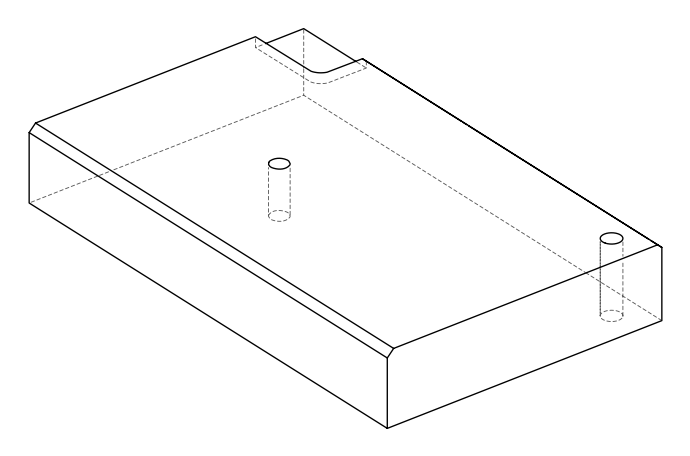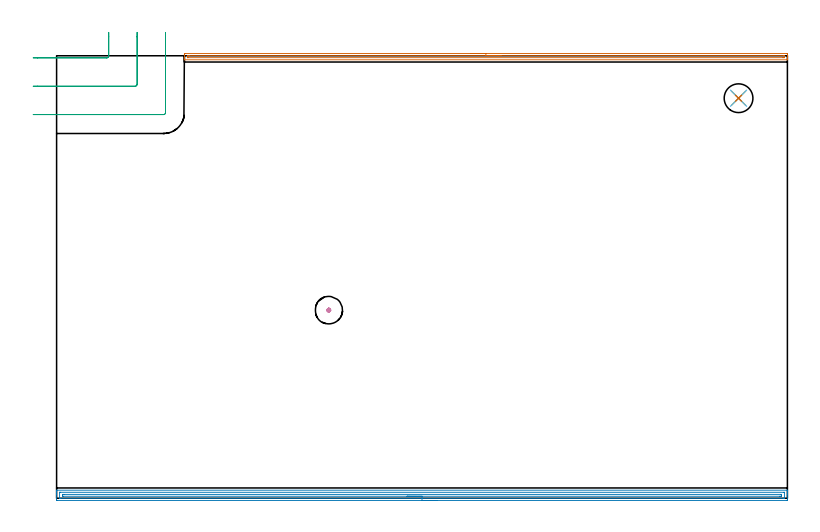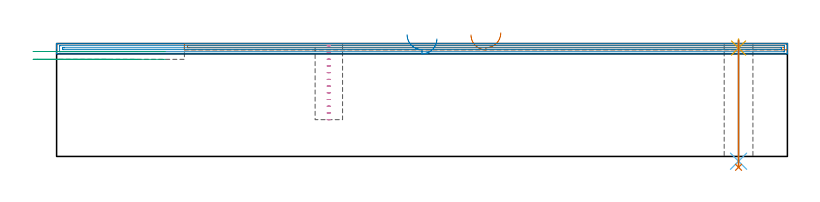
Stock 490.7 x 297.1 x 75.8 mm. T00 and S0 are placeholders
(PLAN: 7 operations, 5 tool changes, 21.3 min)
(1 AREA_MILL | FG_CHAMFER_SURFACE | UGT0205_001 | 6.64 min | 3594 mm3)
(2 AREA_MILL_1 | FG_CHAMFER_SURFACE_1 | UGT0205_001 | 11.96 min | 11681 mm3)
(3 MILL_CORNER_NOTCH_RECTANGULAR | CORNER_NOTCH_RECTANGULAR | UGT0201_109 | Follow Part, ap 6.35, ae 75% | 1.4 min | 47016 mm3)
(4 MILL_BLIND_HOLE_FROM_SOLID_MATERIAL | STEP1POCKET | NXT0201_012 | Spiral | 0.56 min | 13581 mm3)
(5 SPOT_DRILL | STEP1HOLE | NXT0321_9005460120000 | 0.05 min | 182 mm3)
(6 DRILL_THROUGH_HOLE_INTO_CENTER | STEP1HOLE | NXT0301_065 | 0.33 min | 5087 mm3)
(7 DRILL_TO_ENLARGE_THROUGH_HOLE | STEP1HOLE | UGT0301_260 | 0.34 min | 16861 mm3)
(TOOL UGT0205_001 | Chamfer Mill 20 x 3 x 45 deg. | D20 FL50 Z2)
(TOOL UGT0201_109 | End Mill 25.4 mm | D25.4 FL25 Z2)
(TOOL NXT0201_012 | ENDMILL 16mm [2P460-1600-NA 1630] | D16 FL38 Z6)
(TOOL NXT0321_9005460120000 | NC Spot Drill, 142deg, 12mm, Carbide, Uncoated | D12 PA142 FL30 Z2)
(TOOL NXT0301_065 | Carbide Drill 9.4mm [860.1-0940-075A1-MM 2214] | D9.4 PA140 FL98 Z2)
(TOOL UGT0301_260 | Twist Drill 19.3 mm | D19.3 PA118 FL140 Z2)
(OP 1 AREA_MILL)
G17 G21 G94 G90
T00 M6
G54
G17 G0 G90 X278.25 Y298.6 S1061 M3
G43 Z85.8 H0
Z81.6
G94 G1 X278.288 Z80.728 F250.
X278.402 Z79.864
X278.591 Z79.012
X278.853 Z78.18
X279.187 Z77.374
X279.59 Z76.6
X280.058 Z75.864
X280.59 Z75.172
X281.179 Z74.529
X281.822 Z73.94
X282.514 Z73.409
X283.25 Z72.94
X284.024 Z72.537
X284.83 Z72.203
X285.662 Z71.941
X286.514 Z71.752
X287.378 Z71.638
X288.25 Z71.6
X490.086
X490.442 Y298.597
X490.69 Y298.592 Z71.603
X490.7 Y298.249 Z71.946
Y297.976 Z72.219
Y297.374 Z72.82
Y296.828 Z73.368
Y296.5 Z73.696
Y295.954 Z74.242
Y295.626 Z74.569
Y294.969 Z75.23
Y294.664 Z75.536
X490.698 Y294.53 Z75.662
X490.69 Y294.402 Z75.788
X490.532 Y294.4 Z75.8
X85.968
X85.81 Y294.402 Z75.788
X85.802 Y294.53 Z75.662
X85.8 Y294.664 Z75.535
Y294.969 Z75.23
Y295.626 Z74.569
Y296.828 Z73.368
Y297.374 Z72.82
Y297.976 Z72.219
X85.803 Y298.249 Z71.946
X85.81 Y298.592 Z71.603
X86.058 Y298.597 Z71.6
X86.414 Y298.6
X288.25
Y297.186 Z73.014
X488.3
X488.493 Y297.185 Z73.015
X488.648 Y297.181 Z73.019
X488.681 Y297.179 Z73.021
X488.69 Y297.163 Z73.037
X488.694 Y297.134 Z73.066
X488.699 Y296.983 Z73.217
X488.7 Y296.5 Z73.7
Y296.108 Z74.092
X488.697 Y295.977 Z74.223
X488.69 Y295.873 Z74.327
X488.684 Y295.821 Z74.379
X488.649 Y295.819 Z74.381
X488.3 Y295.815 Z74.385
X488.107 Y295.814 Z74.386
X487.407
X88.2
X88.007 Y295.815 Z74.385
X87.852 Y295.819 Z74.381
X87.819 Y295.821 Z74.379
X87.81 Y295.837 Z74.363
X87.806 Y295.866 Z74.334
X87.801 Y296.017 Z74.183
X87.8 Y296.5 Z73.7
Y296.892 Z73.308
X87.803 Y297.023 Z73.177
X87.81 Y297.127 Z73.073
X87.816 Y297.179 Z73.021
X87.851 Y297.18 Z73.02
X88.2 Y297.185 Z73.015
X88.393 Y297.186 Z73.014
X89.093
X288.25
X289.122 Z73.052
X289.986 Z73.166
X290.838 Z73.355
X291.67 Z73.617
X292.476 Z73.951
X293.25 Z74.354
X293.986 Z74.823
X294.678 Z75.354
X295.321 Z75.943
X295.91 Z76.586
X296.442 Z77.278
X296.91 Z78.014
X297.313 Z78.788
X297.647 Z79.594
X297.909 Z80.426
X298.098 Z81.278
X298.212 Z82.143
X298.25 Z83.014
G0 Z85.8
M5
M2
(OP 2 AREA_MILL_1)
G17 G21 G94 G90
T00 M6
G54
G17 G0 G90 X255.35 Y-1.5 S1061 M3
G43 Z85.8 H0
Z78.9
G94 G1 X255.312 Z78.028 F250.
X255.198 Z77.164
X255.009 Z76.312
X254.747 Z75.48
X254.413 Z74.674
X254.01 Z73.9
X253.542 Z73.164
X253.01 Z72.472
X252.421 Z71.829
X251.778 Z71.24
X251.086 Z70.708
X250.35 Z70.24
X249.576 Z69.837
X248.77 Z69.503
X247.938 Z69.241
X247.086 Z69.052
X246.222 Z68.938
X245.35 Z68.9
X0.616
X0.23 Y-1.497 Z68.901
X0.01 Y-1.492 Z68.905
X0. Y-1.118 Z69.279
Y2.388 Z72.782
Y2.933 Z73.329
Y3.265 Z73.661
Y3.809 Z74.205
Y4.141 Z74.536
Y4.805 Z75.205
Y5.11 Z75.51
X0.002 Y5.257 Z75.649
X0.01 Y5.398 Z75.789
X0.169 Y5.4 Z75.8
X490.531
X490.69 Y5.398 Z75.789
X490.698 Y5.257 Z75.649
X490.7 Y5.11 Z75.51
Y4.805 Z75.205
Y4.141 Z74.536
Y2.933 Z73.33
Y2.388 Z72.782
Y-0.846 Z69.551
X490.697 Y-1.118 Z69.279
X490.69 Y-1.492 Z68.905
X490.47 Y-1.497 Z68.901
X490.084 Y-1.5 Z68.9
X245.35
Y-0.086 Z70.314
X2.402 Y-0.085 Z70.315
X2.242 Y-0.084 Z70.316
X2.05 Y-0.08 Z70.32
X2.01 Y-0.079 Z70.321
X2.006 Y-0.052 Z70.348
X2.003 Y-0.021 Z70.379
X2. Y0.153 Z70.553
Y3.791 Z74.191
X2.002 Y3.896 Z74.296
X2.006 Y3.966 Z74.366
X2.01 Y3.98 Z74.38
X2.014 Y3.982 Z74.382
X2.035 Y3.984 Z74.384
X2.402 Y3.986 Z74.386
X2.561
X488.298 Y3.985 Z74.385
X488.458 Y3.984 Z74.384
X488.65 Y3.98 Z74.38
X488.689 Y3.979 Z74.379
X488.694 Y3.952 Z74.352
X488.697 Y3.921 Z74.321
X488.699 Y3.747 Z74.147
X488.7 Y0.109 Z70.509
X488.698 Y0.004 Z70.404
X488.694 Y-0.066 Z70.334
X488.69 Y-0.08 Z70.32
X488.686 Y-0.082 Z70.318
X488.665 Y-0.084 Z70.316
X488.298 Y-0.086 Z70.314
X488.139
X245.35
Y1.328 Z71.728
X4.375 Y1.329 Z71.729
X4.189 Y1.331 Z71.731
X4.012 Y1.335 Z71.735
X4.005 Y1.512 Z71.912
X4.001 Y1.696 Z72.096
X4.006 Y2.388 Z72.788
X4.009 Y2.565 Z72.965
X4.189 Y2.567 Z72.967
X4.895 Y2.571 Z72.971
X5.082 Y2.572 Z72.972
X486.325 Y2.571 Z72.971
X486.511 Y2.569 Z72.969
X486.688 Y2.565 Z72.965
X486.695 Y2.388 Z72.788
X486.699 Y2.204 Z72.604
X486.694 Y1.512 Z71.912
X486.691 Y1.336 Z71.736
X486.511 Y1.333 Z71.733
X485.805 Y1.329 Z71.729
X485.618 Y1.328 Z71.728
X245.35
X244.478 Z71.767
X243.614 Z71.88
X242.762 Z72.069
X241.93 Z72.332
X241.124 Z72.665
X240.35 Z73.068
X239.614 Z73.537
X238.922 Z74.068
X238.279 Z74.657
X237.69 Z75.301
X237.158 Z75.993
X236.69 Z76.728
X236.287 Z77.502
X235.953 Z78.308
X235.691 Z79.14
X235.502 Z79.992
X235.388 Z80.857
X235.35 Z81.728
G0 Z85.8
M5
M2
(OP 3 MILL_CORNER_NOTCH_RECTANGULAR)
G17 G21 G94 G90
T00 M6
G54
G17 G0 G90 X-15.7 Y295.7 S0 M3
G43 Z85.8 H0
Z70.5
G94 G1 X-12.7 F250.
X33.736 F500.
G3 X35. Y296.964 R1.27
G1 Y309.8
Y312.8 F250.
G0 Z85.8
X-15.7 Y276.65
Z70.5
G1 X-12.7
X52.786 F500.
G3 X54.05 Y277.914 R1.27
G1 Y309.8
Y312.8 F250.
G0 Z85.8
X-15.7 Y257.6
Z70.5
G1 X-12.7
X71.8 F500.
G3 X73.1 Y258.9 R1.3
G1 Y309.8
Y312.8 F250.
G0 Z85.8
X-15.7 Y295.7
Z65.2
G1 X-12.7
X33.736 F500.
G3 X35. Y296.964 R1.27
G1 Y309.8
Y312.8 F250.
G0 Z85.8
X-15.7 Y276.65
Z65.2
G1 X-12.7
X52.786 F500.
G3 X54.05 Y277.914 R1.27
G1 Y309.8
Y312.8 F250.
G0 Z85.8
X-15.7 Y257.6
Z65.2
G1 X-12.7
X71.8 F500.
G3 X73.1 Y258.9 R1.3
G1 Y309.8
Y312.8 F250.
G0 Z85.8
M5
M2
(OP 4 MILL_BLIND_HOLE_FROM_SOLID_MATERIAL)
G17 G21 G94 G90
T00 M6
G54
G17 G0 G90 X182.8 Y126.3 S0 M3
G43 Z85.8 H1
Z74.292
G94 G3 X183.4 Y126.9 R0.6 F250.
X182.8 Y127.5 R0.6
X181.6 Y126.3 R1.2
X182.8 Y127.5 R-1.2
X182.2 Y126.9 R0.6
X182.8 Y126.3 R0.6
G0 Z69.783
G3 X183.4 Y126.9 R0.6
X182.8 Y127.5 R0.6
X181.6 Y126.3 R1.2
X182.8 Y127.5 R-1.2
X182.2 Y126.9 R0.6
X182.8 Y126.3 R0.6
G0 Z65.275
G3 X183.4 Y126.9 R0.6
X182.8 Y127.5 R0.6
X181.6 Y126.3 R1.2
X182.8 Y127.5 R-1.2
X182.2 Y126.9 R0.6
X182.8 Y126.3 R0.6
G0 Z60.767
G3 X183.4 Y126.9 R0.6
X182.8 Y127.5 R0.6
X181.6 Y126.3 R1.2
X182.8 Y127.5 R-1.2
X182.2 Y126.9 R0.6
X182.8 Y126.3 R0.6
G0 Z56.258
G3 X183.4 Y126.9 R0.6
X182.8 Y127.5 R0.6
X181.6 Y126.3 R1.2
X182.8 Y127.5 R-1.2
X182.2 Y126.9 R0.6
X182.8 Y126.3 R0.6
G0 Z51.75
G3 X183.4 Y126.9 R0.6
X182.8 Y127.5 R0.6
X181.6 Y126.3 R1.2
X182.8 Y127.5 R-1.2
X182.2 Y126.9 R0.6
X182.8 Y126.3 R0.6
G0 Z47.242
G3 X183.4 Y126.9 R0.6
X182.8 Y127.5 R0.6
X181.6 Y126.3 R1.2
X182.8 Y127.5 R-1.2
X182.2 Y126.9 R0.6
X182.8 Y126.3 R0.6
G0 Z42.733
G3 X183.4 Y126.9 R0.6
X182.8 Y127.5 R0.6
X181.6 Y126.3 R1.2
X182.8 Y127.5 R-1.2
X182.2 Y126.9 R0.6
X182.8 Y126.3 R0.6
G0 Z38.225
G3 X183.4 Y126.9 R0.6
X182.8 Y127.5 R0.6
X181.6 Y126.3 R1.2
X182.8 Y127.5 R-1.2
X182.2 Y126.9 R0.6
X182.8 Y126.3 R0.6
G0 Z33.717
G3 X183.4 Y126.9 R0.6
X182.8 Y127.5 R0.6
X181.6 Y126.3 R1.2
X182.8 Y127.5 R-1.2
X182.2 Y126.9 R0.6
X182.8 Y126.3 R0.6
G0 Z29.208
G3 X183.4 Y126.9 R0.6
X182.8 Y127.5 R0.6
X181.6 Y126.3 R1.2
X182.8 Y127.5 R-1.2
X182.2 Y126.9 R0.6
X182.8 Y126.3 R0.6
G0 Z24.7
G3 X183.4 Y126.9 R0.6
X182.8 Y127.5 R0.6
X181.6 Y126.3 R1.2
X182.8 Y127.5 R-1.2
X182.2 Y126.9 R0.6
X182.8 Y126.3 R0.6
G0 Z85.8
M5
M2
(OP 5 SPOT_DRILL)
G17 G21 G94 G90
T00 M6
G54
G17 G0 G90 X457.9 Y268.6 S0 M3
G43 Z85.8 H0
G94 G81 G98 Z72.8 F250. R78.8
G80
M5
M2
(OP 6 DRILL_THROUGH_HOLE_INTO_CENTER)
G17 G21 G94 G90
T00 M6
G54
G17 G0 G90 X457.9 Y268.6 S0 M3
G43 Z85.8 H1
G94 G73 G98 Z-3.211 F250. Q8.779 R77.8
G80
M5
M2
(OP 7 DRILL_TO_ENLARGE_THROUGH_HOLE)
G17 G21 G94 G90
T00 M6
G54
G17 G0 G90 X457.9 Y268.6 S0 M3
G43 Z85.8 H0
G94 G73 G98 Z-7.298 F250. Q16.62 R77.8
G80
M5
M2
